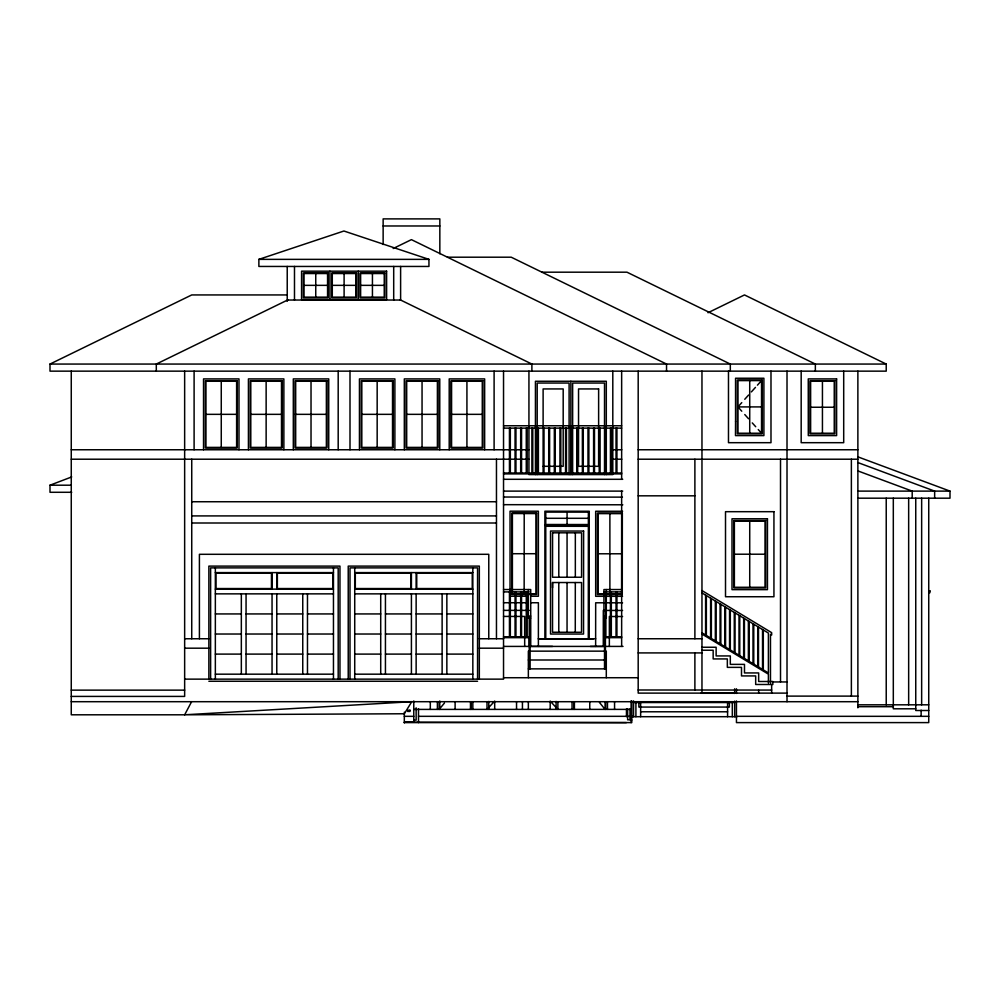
<?xml version="1.0" encoding="UTF-8"?>
<svg xmlns="http://www.w3.org/2000/svg" width="1000" height="1000" viewBox="0 0 1000 1000"><rect width="100%" height="100%" fill="white"/><g stroke="black" fill="none" stroke-linecap="round" stroke-linejoin="round"><path stroke-width="1.5" d="M524.15 594.462L524.212 513.562M552.537 587.775L552.537 582.525L581.562 582.55L581.525 632.275L552.537 632.25L552.537 582.525M567.062 524.525L567.075 512.125M575.275 632.275L575.312 582.55M593.25 638.812L588.288 638.812L588.375 526.312L545.763 526.275L545.763 638.775M544.888 638.775L544.888 511.213L589.263 511.25L589.175 638.812L595.638 638.812L595.638 646.413M595.638 638.812L595.675 602.788L622.55 602.812M609.35 646.413L609.362 616.512L622.575 616.512M191.6 701.7L184.65 714.8L71.263 714.8L71.263 371.15M444.462 703.037L439.175 709.388L439.175 701.762M413.762 709.412L631.1 709.388M741.775 411.213L737.925 406.912L741.775 402.625M744.762 399.288L748.612 395M751.388 391.9L755.462 387.375M757.438 385.163L761.538 380.6L737.925 380.6L737.925 433.237L761.538 433.237L761.538 380.6M708 312.738L744.488 294.938L886.225 364.062L886.225 371.15L50 371.15L50 364.062L191.737 294.938L287.25 294.938M288.038 299.812L156.3 364.062L156.3 371.15M393.188 248.525L411.413 239.638L666.538 364.062L666.538 371.15M71.737 492.287L50 492.287L50 485.2L71.712 476.925M258.875 259.363L343.913 231.012L428.95 259.363L428.95 266.45L258.875 266.45L258.875 259.363L428.95 259.363M383.137 225.975L439.837 225.975M447.438 257.2L511.225 257.2L730.312 364.062L730.312 371.15M541.925 272.188L626.962 272.188L815.35 364.062L815.35 371.15M303.938 285.35L327.562 285.35M332.287 285.35L355.9 285.35M360.625 285.35L384.25 285.35M287.575 300.038L400.613 300.038L400.613 266.45M50 364.062L886.225 364.062M737.925 406.912L761.538 406.912M810.625 407.25L834.25 407.25M205.9 414.338L236.612 414.338M250.787 414.338L281.5 414.338M295.075 414.338L326.375 414.338M361.812 414.338L392.525 414.338M406.688 414.338L437.4 414.338M450.988 414.338L482.287 414.338M503.537 425.763L621.65 425.763M503.537 428.125L621.65 428.125M71.263 449.762L528.938 449.762M612.8 449.762L621.763 449.762M638.188 449.762L857.875 449.762M71.263 459.212L528.938 459.212M612.8 459.212L621.763 459.212M638.188 459.212L857.875 459.212M543.112 466.3L563.188 466.3L563.188 388.938L543.112 388.938L543.112 473.013M503.537 473.013L621.65 473.013M503.537 473.9L621.65 473.9M503.537 479.3L622.712 479.3M50 485.2L71.263 485.2M503.537 491.112L622.712 491.112M857.875 491.112L950 491.112L950 498.188L857.875 498.188M638.188 495.825L694.887 495.825M191.737 501.737L496.463 501.737M191.737 515.913L496.463 515.913M545.763 518.3L588.375 518.3M191.737 523L496.463 523M512.4 553.713L536.025 553.713M598.038 553.787L621.712 553.787M734.375 554.212L765.088 554.212M215.35 572.6L333.462 572.6M354.725 572.6L472.837 572.6M215.35 589.138L333.462 589.138M354.725 589.138L472.837 589.138M503.537 589.538L530.712 589.538L530.737 646.413L552.537 646.438M621.65 589.538L603.938 589.55L603.938 618.088L606.3 618.088L606.3 589.55M928.737 590.913L929.925 590.913L929.925 592.688L928.737 592.688M503.537 591.9L529.188 591.9M603.938 591.9L621.65 591.9M215.35 593.862L333.462 593.862M354.725 593.862L472.837 593.862M215.35 613.938L241.337 613.938M246.062 613.938L272.05 613.938M276.775 613.938L302.75 613.938M307.475 613.938L333.462 613.938M354.725 613.938L380.712 613.938M385.438 613.938L411.413 613.938M416.138 613.938L442.125 613.938M446.85 613.938L472.837 613.938M528.35 616.087L530.712 616.087M603.938 616.087L606.3 616.087M530.712 618.088L528.35 618.088L528.35 589.55M215.35 634.025L241.337 634.025M246.062 634.025L272.05 634.025M276.775 634.025L302.75 634.025M307.475 634.025L333.462 634.025M354.725 634.025L380.712 634.025M385.438 634.025L411.413 634.025M416.138 634.025L442.125 634.025M446.85 634.025L472.837 634.025M503.537 636.788L530.15 636.788L530.15 646.525M604.562 636.788L621.65 636.788M503.537 637.663L529.35 637.663L529.35 646.525M605.35 637.663L621.65 637.663M184.65 638.75L208.863 638.75M479.325 638.75L503.537 638.75M588.288 638.812L538.387 638.812L588.288 638.812L586.525 638.812M638.188 638.75L701.963 638.75M503.537 646.413L623.013 646.413M701.963 647.25L716.137 647.25L716.137 655.938L730.312 655.938L730.312 664.375L744.488 664.375L744.488 672.938L758.662 672.938L758.662 681.5L772.837 681.5L772.837 684.488L755.675 684.488L755.675 675.925L741.5 675.925L741.5 667.362L727.337 667.362L727.337 658.925L713.162 658.925L713.162 650.238L701.963 650.238M184.65 648.188L208.863 648.188M479.325 648.188L503.537 648.188M638.188 652.913L701.963 652.913M215.35 654.1L241.337 654.1M246.062 654.1L272.05 654.1M276.775 654.1L302.75 654.1M307.475 654.1L333.462 654.1M354.725 654.1L380.712 654.1M385.438 654.1L411.413 654.1M416.138 654.1L442.125 654.1M446.85 654.1L472.837 654.1M528.35 660L606.3 660M528.35 668.863L606.3 668.863M215.35 674.175L333.462 674.175M354.725 674.175L472.837 674.175M503.537 677.725L638.188 677.725M184.65 679.137L503.537 679.137L503.537 371.15M208.863 681.263L477.562 681.263M772.837 681.95L787.013 681.95M638.188 689.987L771.65 690.062M71.263 690.138L184.65 690.138M787.013 693.112L638.188 693.112L638.188 371.15M700.775 693.275L734.9 693.275M787.013 696.112L857.875 696.112M71.263 696.413L184.65 696.413L184.65 371.15M71.263 701.7L857.875 701.712M633.55 702.537L734.675 702.537M857.875 704.812L928.737 704.812M857.875 706.7L893.312 706.7M915.75 708.8L893.312 708.8L893.312 498.188M928.737 710.5L915.75 710.5L915.75 498.188M640.638 711.787L727.588 711.787M404.325 716.325L413.775 716.325M418.5 716.325L633.55 716.325M736.45 716.325L928.737 716.325M631.1 716.7L737.038 716.7M630 719.663L627.638 719.825L627.638 708.775M631.1 720.025L631.775 720.025M413.775 720.125L416.138 720.125L416.138 707.8M404.325 722.6L631.775 722.6L631.775 700.938M503.537 497.025L622.425 497.137M503.537 504.675L622.8 504.787M622.612 511.275L595.675 511.25L595.675 596.3L622.55 596.312M544.888 525.388L589.263 525.425M527.938 596.237L510.037 596.225L510.037 511.188L538.387 511.213L538.387 596.25L530.925 596.25M503.537 602.725L527.788 602.737M530.812 602.737L538.387 602.75L538.387 646.413M503.537 610.375L529.225 610.388M622.562 610.462L603.312 610.45L603.288 646.413L590.35 646.462M503.537 616.425L524.675 616.438L524.675 646.413M626.375 722.6L404.325 722.188L413.775 722.175L413.775 700.975M928.737 590.8L929.925 590.913M857.875 456.85L950 491.112M857.875 462.562L934.65 491.112L934.65 498.188M857.875 470.913L912.2 491.112L912.2 498.188M400.15 299.812L531.888 364.062L531.888 371.15M701.963 590.562L771.663 632.663L771.663 635.025L770.475 634.312L770.475 683.125M701.963 592.925L768.4 633.062L768.4 672.975L701.963 632.837M701.963 634.025L768.4 674.163L768.4 683.125M744.762 414.55L748.55 418.762M752.262 422.9L755.713 426.737M758.25 429.562L761.538 433.237M599.45 702.45L605.112 709.388L605.112 701.875M928.737 498.188L928.737 722.6L736.45 722.6L736.45 700.975M921.65 498.188L921.65 704.812M921.137 710.188L921.137 716.325M908.662 498.188L908.662 704.812M886.225 498.188L886.225 704.812M857.875 371.15L857.875 707.8M851.375 459.212L851.375 696.112M843.7 371.15L843.7 442.688L801.175 442.688L801.175 371.15M822.438 381.262L822.438 433.237M787.013 371.15L787.013 701.7M780.512 459.212L780.512 681.95M771.65 684.488L771.65 693.112M770.987 371.15L770.987 442.688L728.475 442.688L728.475 371.15M763.3 629.975L763.3 669.887M762.537 629.513L762.537 669.438M758.487 627.075L758.487 666.988M758.662 690.212L758.662 693.112M757.725 626.613L757.725 666.525M753.763 624.212L753.763 664.137M753 623.763L753 663.675M749.725 380.6L749.725 433.237M749.725 521.138L749.725 587.288M749.125 621.413L749.125 661.338M748.375 620.962L748.375 660.875M744.425 618.575L744.425 658.487M743.662 618.112L743.662 658.025M739.762 615.763L739.762 655.675M739 615.3L739 655.212M736.45 688.787L736.45 693.438M735.037 612.9L735.037 652.825M734.675 688.787L734.675 693.438M734.675 701.137L734.675 716.7M734.275 612.45L734.275 652.362M732.312 702.913L732.312 716.7M730.312 610.05L730.312 649.963M729.562 609.587L729.562 649.513M729.362 702.513L729.362 707.062L638.862 707.062L638.862 702.513M727.588 702.513L727.588 716.7M725.575 607.188L725.575 647.1M724.812 606.725L724.812 646.65M720.837 604.325L720.837 644.237M720.075 603.862L720.075 643.775M716.1 601.462L716.1 641.375M715.337 601L715.337 640.913M711.363 598.6L711.363 638.513M710.6 598.138L710.6 638.05M706.35 595.575L706.35 635.487M705.588 595.112L705.588 635.025M701.963 371.15L701.963 693.112M694.887 459.212L694.887 638.75M694.887 652.913L694.887 689.987M640.638 702.513L640.638 716.7M635.913 702.913L635.913 716.7M633.55 700.9L633.55 716.7M631.1 700.788L631.1 722.6M630 708.775L630 719.825M626.462 708.925L626.462 716.7M621.65 371.15L621.65 479.3M621.65 491.112L621.65 646.413M616.925 428.125L616.925 473.013M616.925 591.9L616.925 636.788M616.038 428.125L616.038 473.013M616.038 591.9L616.038 636.788M614.562 701.65L614.562 709.388M612.8 371.15L612.8 474.575L528.938 474.575L528.938 371.15M611.325 428.125L611.325 473.013M611.325 591.9L611.325 636.788M610.438 428.125L610.438 473.013M610.438 591.9L610.438 636.788M609.888 513.625L609.888 593.938M607.475 701.712L607.475 709.388M606.3 474.575L606.3 381.262L535.438 381.262L535.438 474.575M606.3 677.725L606.3 651.15L528.35 651.15L528.35 677.725M605.712 428.125L605.712 473.013M605.712 591.9L605.712 636.788M605.712 701.762L605.712 709.388M605.413 616.763L605.413 668.863M604.825 428.125L604.825 473.013M604.825 618.212L604.825 636.788M604.525 474.575L604.525 383.038L572.638 383.038L572.638 474.575M604.525 616.763L604.525 668.863M600.1 428.125L600.1 473.013M599.212 428.125L599.212 473.013M594.487 428.125L594.487 473.013M593.6 428.125L593.6 473.013M589.763 702.163L589.763 709.388M588.875 428.125L588.875 473.013M587.987 428.125L587.987 473.013M583.263 428.125L583.263 473.013M582.388 428.125L582.388 473.013M577.663 428.125L577.663 473.013M576.775 428.125L576.775 473.013M575.337 532.825L575.337 577.238M574.412 701.65L574.412 709.388M573.825 701.812L573.825 709.388M572.05 428.125L572.05 473.013M572.05 701.712L572.05 709.388M571.163 428.125L571.163 473.013M570.862 381.262L570.862 474.575M569.1 474.575L569.1 383.038L537.2 383.038L537.2 474.575M567.062 532.812L567.062 577.238M567.05 582.537L567.05 632.263M566.438 428.125L566.438 473.013M565.55 428.125L565.55 473.013M560.825 428.125L560.825 473.013M559.938 428.125L559.938 473.013M558.8 532.812L558.8 577.238M558.787 582.537L558.787 632.263M557.875 701.712L557.875 709.388L550.2 701.125L550.2 709.388M556.1 701.438L556.1 709.388M555.212 428.125L555.212 473.013M554.325 428.125L554.325 473.013M549.612 428.125L549.612 473.013M548.725 428.125L548.725 473.013M544 428.125L544 473.013M538.387 428.125L538.387 473.013M537.5 428.125L537.5 473.013M532.775 428.125L532.775 473.013M531.888 428.125L531.888 473.013M530.112 616.763L530.112 668.863M529.237 616.763L529.237 668.863M528.375 636.788L528.35 637.663M528.35 701.812L528.35 709.388M527.163 428.125L527.163 473.013M527.163 591.9L527.163 636.788M526.275 428.125L526.275 473.013M526.275 591.9L526.275 636.788M522.438 701.762L522.438 709.388M521.55 428.125L521.55 473.013M521.55 591.9L521.55 636.788M520.675 428.125L520.675 473.013M520.675 591.9L520.675 636.788M516.538 701.812L516.538 709.388M515.95 428.125L515.95 473.013M515.95 591.9L515.95 636.788M515.062 428.125L515.062 473.013M515.062 591.9L515.062 636.788M510.337 428.125L510.337 473.013M510.337 591.9L510.337 636.788M509.45 428.125L509.45 473.013M509.45 591.9L509.45 636.788M496.463 459.212L496.463 638.75M494.688 709.388L494.688 701.125L487.013 709.388L487.013 701.712M494.1 371.15L494.1 449.762M488.775 638.75L488.775 554.3L199.412 554.3L199.412 638.75M488.775 701.438L488.775 709.388M484.65 449.762L484.65 378.9L449.212 378.9L449.212 449.762M479.325 679.137L479.325 566.112L348.225 566.112L348.225 679.137M477.562 679.137L477.562 567.875L350 567.875L350 679.137M472.837 567.875L472.837 679.137M472.837 701.712L472.837 709.388M471.062 701.762L471.062 709.388M470.475 701.875L470.475 709.388M466.925 381.262L466.925 447.4M455.112 702.025L455.112 709.388M446.85 593.862L446.85 674.175M442.125 593.862L442.125 674.175M439.837 253.787L439.837 218.888L383.137 218.888L383.137 244.513M439.762 449.762L439.762 378.9L404.325 378.9L404.325 449.762M439.762 701L439.762 709.388M437.4 701.712L437.4 709.388M430.312 701.65L430.312 709.388M422.05 381.262L422.05 447.4M418.5 708.65L418.5 722.6M416.138 572.6L416.138 589.138M416.138 593.862L416.138 674.175M411.413 572.6L411.413 589.138M411.413 593.862L411.413 674.175M404.325 712.163L404.325 722.9M394.888 449.762L394.888 378.9L359.45 378.9L359.45 449.762M393.7 266.45L393.7 300.038M385.438 593.862L385.438 674.175M380.712 593.862L380.712 674.175M377.163 381.262L377.163 447.4M372.438 273.538L372.438 297.15M358.263 271.175L358.263 299.513M354.725 567.875L354.725 679.137M350 371.15L350 449.762M344.1 273.538L344.1 297.15M339.963 679.137L339.963 566.112L208.863 566.112L208.863 679.137M338.188 371.15L338.188 449.762M338.188 679.137L338.188 567.875L210.625 567.875L210.625 679.137M333.462 567.875L333.462 679.137M329.925 271.175L329.925 299.513M328.738 449.762L328.738 378.9L293.312 378.9L293.312 449.762M315.75 273.538L315.75 297.15M311.025 381.262L311.025 447.4M307.475 593.862L307.475 674.175M302.75 593.862L302.75 674.175M294.488 266.45L294.488 300.038M287.225 266.45L287.225 301.363M283.863 449.762L283.863 378.9L248.425 378.9L248.425 449.762M276.775 572.6L276.775 589.138M276.775 593.862L276.775 674.175M272.05 572.6L272.05 589.138M272.05 593.862L272.05 674.175M266.137 381.262L266.137 447.4M246.062 593.862L246.062 674.175M241.337 593.862L241.337 674.175M238.975 449.762L238.975 378.9L203.538 378.9L203.538 449.762M221.262 381.262L221.262 447.4M215.35 567.875L215.35 679.137M194.1 371.15L194.1 449.762M191.737 459.212L191.737 638.75M552.575 532.812L552.537 577.238L581.575 577.238L581.6 532.825L552.575 532.812M583.612 531.062L583.538 634.05L550.525 634.025L550.525 531.038L583.612 531.062M621.75 513.638L621.688 593.95L598.038 593.938L598.038 513.612L621.75 513.638M622.337 513.05L622.275 594.538L597.438 594.525L597.438 513.025L622.337 513.05M735.562 421.425L735.487 435.6L763.9 435.6L763.9 378.237L735.562 378.237L735.562 421.425M411.763 701.7L404.325 713.763L184.65 714.8L411.763 701.7M386.613 271.175L301.575 271.175L301.575 299.513L386.613 299.513L386.613 271.175M328.15 272.938L303.35 272.938L303.35 297.75L328.15 297.75L328.15 272.938M356.5 272.938L331.688 272.938L331.688 297.75L356.5 297.75L356.5 272.938M384.837 272.938L360.037 272.938L360.037 297.75L384.837 297.75L384.837 272.938M327.562 273.538L303.938 273.538L303.938 297.15L327.562 297.15L327.562 273.538M355.9 273.538L332.287 273.538L332.287 297.15L355.9 297.15L355.9 273.538M384.25 273.538L360.625 273.538L360.625 297.15L384.25 297.15L384.25 273.538M836.612 378.9L808.263 378.9L808.3 435.6L836.612 435.6L836.612 378.9M762.138 380.012L737.325 380.012L737.325 433.825L762.138 433.825L762.138 380.012M237.2 380.675L205.312 380.675L205.312 448L237.2 448L237.2 380.675M282.087 380.675L250.2 380.675L250.2 448L282.087 448L282.087 380.675M326.962 380.675L295.075 380.675L295.075 448L326.962 448L326.962 380.675M393.113 380.675L361.225 380.675L361.225 448L393.113 448L393.113 380.675M437.987 380.675L406.1 380.675L406.1 448L437.987 448L437.987 380.675M482.875 380.675L450.988 380.675L450.988 448L482.875 448L482.875 380.675M834.837 380.675L810.037 380.675L810.037 433.825L834.837 433.825L834.837 380.675M236.612 381.262L205.9 381.262L205.9 447.4L236.612 447.4L236.612 381.262M281.5 381.262L250.787 381.262L250.787 447.4L281.5 447.4L281.5 381.262M326.375 381.262L295.675 381.262L295.675 447.4L326.375 447.4L326.375 381.262M392.525 381.262L361.812 381.262L361.812 447.4L392.525 447.4L392.525 381.262M437.4 381.262L406.688 381.262L406.688 447.4L437.4 447.4L437.4 381.262M482.287 381.262L451.575 381.262L451.575 447.4L482.287 447.4L482.287 381.262M834.25 381.262L810.625 381.262L810.625 433.237L834.25 433.237L834.25 381.262M598.625 388.938L578.538 388.938L578.538 466.3L598.625 466.3L598.625 388.938M773.938 511.688L725.512 511.688L725.512 596.737L773.938 596.737L773.938 511.688M767.45 518.775L732.013 518.775L732.013 589.65L767.45 589.65L767.45 518.775M765.675 520.55L733.787 520.55L733.787 587.875L765.675 587.875L765.675 520.55M765.088 521.138L734.375 521.138L734.375 587.288L765.088 587.288L765.088 521.138M271.462 573.188L215.95 573.188L215.95 588.55L271.462 588.55L271.462 573.188M332.875 573.188L277.362 573.188L277.362 588.55L332.875 588.55L332.875 573.188M410.825 573.188L355.312 573.188L355.312 588.55L410.825 588.55L410.825 573.188M472.25 573.188L416.737 573.188L416.737 588.55L472.25 588.55L472.25 573.188M410.012 710.238L407.65 710.238L407.65 711.425L410.012 711.425L410.012 710.238M588.375 512.137L545.763 512.1L545.763 524.5L588.375 524.538L588.375 512.137M536.613 512.987L511.812 512.962L511.812 594.462L536.613 594.475L536.613 512.987M536.025 513.575L512.4 513.55L512.4 593.875L536.025 593.888L536.025 513.575"/></g></svg>
